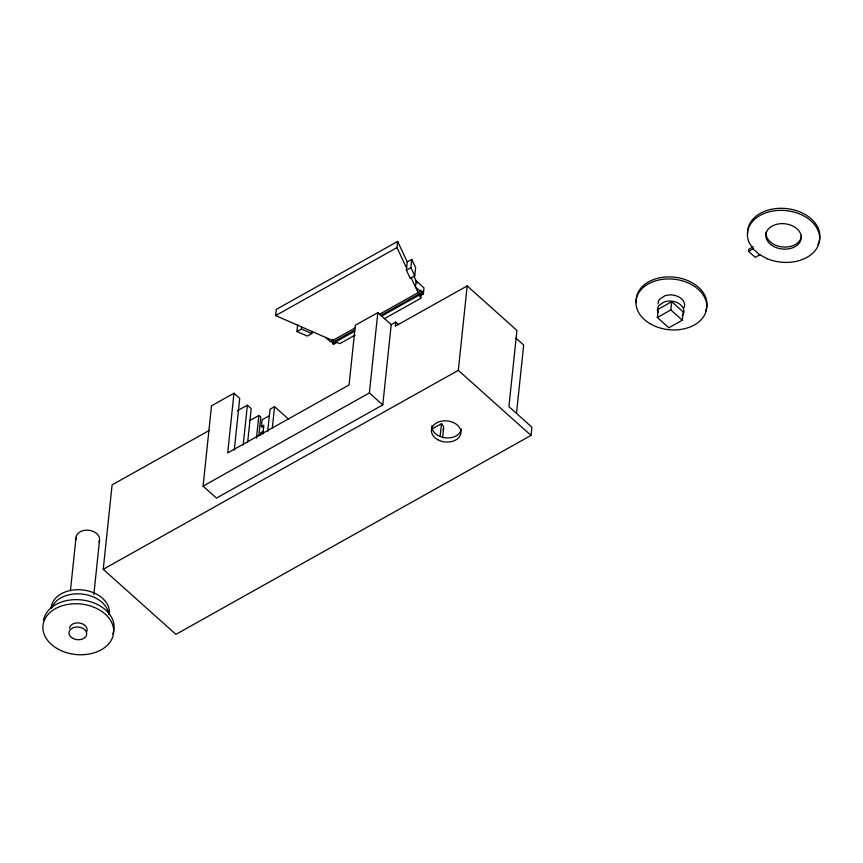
<?xml version="1.0" encoding="UTF-8"?>
<svg xmlns="http://www.w3.org/2000/svg" width="863" height="863" viewBox="0 0 863 863"><rect width="100%" height="100%" fill="white"/><g stroke="black" fill="none" stroke-linecap="round" stroke-linejoin="round"><path stroke-width="1.29" d="M70.421 590.756L76.041 537.369M93.819 594.65L99.569 539.936M234.283 450.108L239.72 398.35L233.981 393.215L211.511 405.804L203.075 486.117L216.462 498.102L382.773 404.92L391.209 324.617L395.707 322.093L395.276 326.214L467.185 285.923L516.926 330.443L508.922 406.624L531.878 427.174L531.015 435.405L175.923 634.359L103.226 569.3L112.104 484.877L209.418 430.346M233.981 393.215L227.713 452.935L349.073 384.941L355.34 325.222L377.821 312.633L391.209 324.617M243.193 445.017L247.379 405.2L237.26 410.864M247.713 441.802L251.198 408.631L247.379 405.2M256.473 438.177L258.857 415.481L249.86 420.508M258.803 435.891L260.766 417.185L258.857 415.481M260.421 435.373L260.702 432.719L263.118 431.371M263.808 427.617L261.349 426.549L262.05 419.85L269.288 415.804M262.837 434.024L263.765 425.189L261.349 426.549M332.805 339.267L332.676 340.507L275.631 315.599L276.279 309.418L397.638 241.424L407.26 261.953L406.397 270.195L410.249 278.404L414.747 275.89L415.61 267.649L411.759 259.439L407.26 261.953M267.616 431.662L270.087 409.181L274.585 406.656L288.576 419.181M272.341 428.037L274.585 406.656M312.039 331.489L311.823 333.55L307.325 336.074L296.926 331.532L297.67 324.466M296.926 331.532L301.424 329.008L301.64 326.948M337.066 342.428L333.452 344.445L331.273 341.155M335.88 340.615L335.75 341.845L339.86 343.647L355.103 335.103M382.773 404.92L369.375 392.935L377.821 312.633M406.613 268.134L396.991 247.595L397.638 241.424M414.747 275.89L410.896 267.67L411.759 259.439M419.375 293.83L420.766 298.318L384.413 318.674M379.483 314.283L420.335 291.392L420.464 290.151L422.568 292.039L422.439 293.269L423.345 294.078L419.731 296.106M420.766 298.318L421.155 294.607M423.345 294.078L423.992 287.908L416.128 280.863L415.481 287.045L420.335 291.392M440.141 436.559L441.489 423.69L432.287 428.846M442.633 437.433L443.571 428.426M531.015 435.405L458.318 370.346L467.185 285.923M516.495 413.312L523.679 345.049L516.02 338.21M657.358 317.498L658.221 309.256L671.705 301.705L683.183 311.975L682.32 320.216L668.836 327.767L657.358 317.498L670.842 309.936L671.705 301.705M759.872 254.747L755.254 257.336L748.555 251.338L748.771 249.278L753.27 246.764M275.631 315.599L396.991 247.595M406.397 270.195L410.896 267.67M354.909 328.048L330.443 341.759L325.588 337.411M332.676 342.406L354.693 330.065M380.561 315.578L422.568 292.039M332.546 343.647L354.564 331.306M381.608 316.149L422.439 293.269M203.075 486.117L369.375 392.935M103.226 569.3L458.318 370.346M748.555 251.338L753.119 248.792M301.424 329.008L311.823 333.55M670.842 309.936L682.32 320.216M395.707 322.093L398.577 324.661M413.906 276.106L417.196 283.129M411.025 277.53L418.102 292.643M69.461 628.296A8.878 6.343 6 0 1 80.14 623.129A8.878 6.343 6 0 1 86.624 631.813M43.582 620.119A35.512 25.372 6 0 1 85.944 600.605A35.512 25.372 6 0 1 112.708 634.003M51.413 608.458A29.277 20.917 6 0 1 82.136 594.046A29.277 20.917 6 0 1 108.911 614.715M51.122 607.552A29.277 20.917 6 0 1 82.568 589.936A29.277 20.917 6 0 1 109.342 613.895M76.192 539.591A11.834 8.457 6 0 1 88.749 530.249A11.834 8.457 6 0 1 98.921 542.061M747.66 233.97A36.246 25.901 6 0 1 788.76 208.868A36.246 25.901 6 0 1 817.897 244.617M801.468 235.297A17.756 12.686 6 0 1 782.881 246.991A17.756 12.686 6 0 1 766.128 232.244M636.279 302.708A35.512 25.372 6 0 1 675.082 277.25A35.512 25.372 6 0 1 705.578 311.219M658.07 303.798A13.312 9.515 6 0 1 659.828 299.105L664.672 295.858A13.312 9.515 6 0 1 679.397 297.26A13.312 9.515 6 0 1 684.186 307.53M682.223 315.944A13.312 9.515 6 0 0 682.18 306.408L680.055 304.326A13.312 9.515 6 0 0 664.014 302.028L659.17 305.286A13.312 9.515 6 0 0 657.886 312.46M441.489 423.69A8.878 6.343 6 0 1 443.097 430.022M461.317 428.922A14.8 10.572 6 0 1 445.427 437.821A14.8 10.572 6 0 1 431.899 425.718M767.293 258.749L759.483 254.542L753.323 249.094L749.213 242.783A36.246 25.901 6 0 1 781.457 210.356A36.246 25.901 6 0 1 818.944 243.463A36.246 25.901 6 0 1 767.293 258.749M72.826 638.35A8.878 6.343 6 0 0 86.678 634.337A8.878 6.343 6 0 0 74.045 627.433A8.878 6.343 6 0 0 72.826 638.35M56.829 648.404A35.512 25.372 6 0 0 113.409 634.273A35.512 25.372 6 0 0 64.596 605.092A35.512 25.372 6 0 0 56.829 648.404M772.083 245.502A17.756 12.686 6 0 0 800.961 239.558A17.756 12.686 6 0 0 777.574 224.1A17.756 12.686 6 0 0 772.083 245.502M649.936 323.614A35.512 25.372 6 0 0 706.484 309.429A35.512 25.372 6 0 0 657.617 280.292A35.512 25.372 6 0 0 649.936 323.614M437.8 439.731A14.8 10.572 6 0 0 460.885 433.043A14.8 10.572 6 0 0 439.85 421.532A14.8 10.572 6 0 0 437.8 439.731"/></g></svg>
